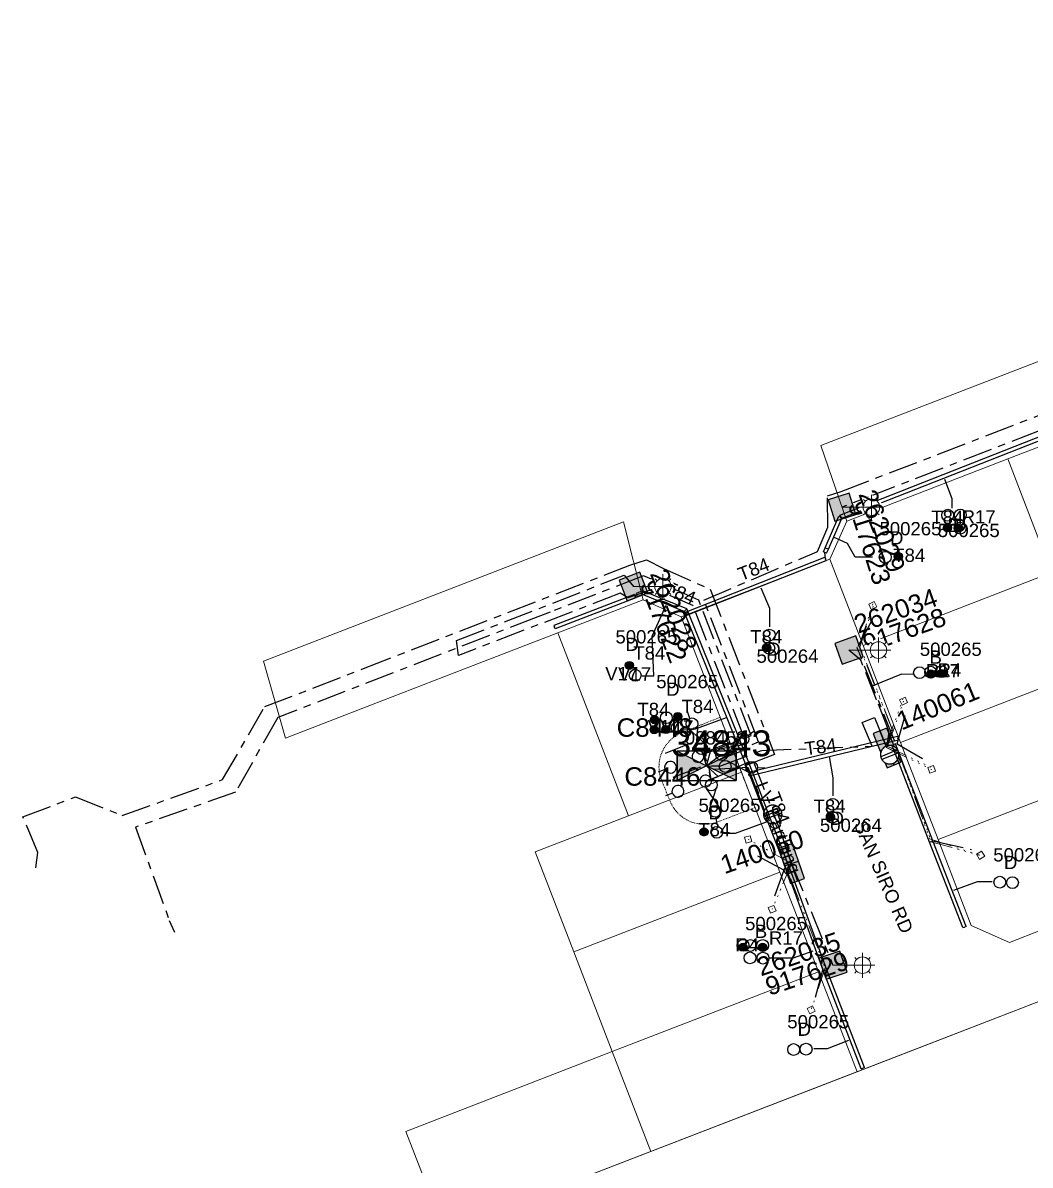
# Model space of a CAD drawing. Header units: metres. Extents: x 0 to 311631, y 0 to 6270612.
# Drawn here: x 310686.4 to 310822.9, y 6270261 to 6270415.7 of the extents above; entities that cross this region are included whole.
import ezdxf
from ezdxf.enums import TextEntityAlignment as Align

# ---------------------------------------------------------------- set-up
doc = ezdxf.new("R2010")
doc.units = ezdxf.units.M
for name, pattern in [('Cable Exist UG', [7, 4, -1, 1, -1]), ('DASHED', [19.05, 12.7, -6.35]), ('HIDDEN2', [0.1875, 0.125, -0.0625]), ('PHANTOMX2', [6.6, 3, -0.75, 0.2, -0.75, 0.2, -0.75, 0.2, -0.75])]:
    doc.linetypes.add(name, pattern=pattern)
doc.layers.get('0').update_dxf_attribs({"color": 6})
for name, color, linetype, lineweight in [('_User Miscellaneous1', 30, 'Continuous', 13), ('Cadastre Land Parcels_SP_EXT', 118, 'Continuous', 15), ('Cadastre Other Property_SP_EXT', 138, 'DASHED', 15), ('Cadastre Roads_SP_EXT', 218, 'Continuous', 15), ('Mains_HV_EXT', 13, 'Continuous', 25), ('Mains_LV_EXT', 163, 'Continuous', 25), ('Mains_LV_SL_EXT', 135, 'Continuous', 25), ('Services_SP_EXT', 42, 'PHANTOMX2', 20), ('Services_SP_MOD', 3, 'PHANTOMX2', 20)]:
    doc.layers.add(name, color=color, linetype=linetype, lineweight=lineweight)
for name, color, linetype in [('Duct_SP_EXT', 30, 'Continuous'), ('Equip_HV_EXT', 7, 'Continuous'), ('Equip_LV_EXT', 7, 'Continuous'), ('Sub_SP_EXT', 7, 'Continuous'), ('SupportsUG_SP_LV_EXT', 7, 'Continuous'), ('SupportsUG_SP_LV_SL_EXT', 7, 'Continuous'), ('Trench_SP_EXT', 7, 'Continuous')]:
    doc.layers.add(name, color=color, linetype=linetype)
doc.styles.add('COLUMN_LABEL', font='arial.ttf', dxfattribs={"height": 2})
doc.styles.add('iecARIAL', font='arial.ttf', dxfattribs={"height": 2})
doc.styles.add('POLE_LABEL', font='arial.ttf', dxfattribs={"height": 2})
doc.styles.add('SL_LABEL', font='arial.ttf', dxfattribs={"height": 2})
doc.styles.get("Standard").update_dxf_attribs({"font": 'arial.ttf'})
doc.styles.add('SWITCH_LABEL', font='arial.ttf', dxfattribs={"height": 2})
doc.linetypes.add('Cable E UG', pattern='A,5,-0.1,["E",Standard,S=1.5,R=0,X=0,Y=-0.75],-1.45', length=6.55)

# ---------------------------------------------------------------- blocks, each defined once
blk = doc.blocks.new('SUB_PADMOUNT_EXT')
at = {"ltscale": 10}
h = blk.add_hatch(color=256, dxfattribs=at)
h.dxf.hatch_style = 1
h.paths.add_polyline_path([(4, -2), (0, 0), (4, 2)])
h.paths.add_polyline_path([(-4, -2), (-4, 2), (0, 0)])
blk.add_line((4, 2), (-4, -2))
blk.add_lwpolyline([(-4, -2), (4, -2), (4, 2), (-4, 2)], close=True)
at = {"ltscale": 10, "flags": 128}
for points in [[(-4, -2), (-4, 2), (0, 0)], [(4, -2), (0, 0), (4, 2)]]:
    blk.add_lwpolyline(points, close=True, dxfattribs=at)
at = {"flags": 8}
blk.add_attdef('ASSET_NUM', text='', height=2.5, dxfattribs=at).set_placement((0, 5), align=Align.MIDDLE_CENTER)
for tag, flags, p in [('STREET_CODE', 9, (1.5, 0)), ('OPERATING_VOLTAGE', 9, (1.5, -0.4)), ('ORIENTATION', 9, (1.5, -0.6)), ('OWNED_BY', 9, (1.5, -0.8)), ('OPERATED_BY', 9, (1.5, -1)), ('CONSTRUCTED_VOLTAGE', 9, (1.5, -1.4)), ('SECONDARY_VOLTAGE', 9, (1.5, -1.6)), ('NO_PHASES', 9, (1.5, -0.2)), ('MAINTAINED_BY', 9, (1.5, -1.2)), ('STATE', 9, (1.5, -1.8)), ('SUBSTATION_TYPE', 9, (1.5, -2.2)), ('SUBURB', 9, (1.5, -2.8)), ('STREETNAME', 9, (1.5, -3)), ('PARENT', 9, (1.5, -2)), ('USAGE', 9, (1.5, -2.4)), ('LEGEND', 9, (1.5, -2.6)), ('Z', 1, (1.5, -3.6)), ('LOCATION', 9, (1.5, -3.2)), ('NOTES', 9, (1.5, -3.4))]:
    blk.add_attdef(tag, text='', height=0.2, dxfattribs=dict(flags=flags)).set_placement(p, align=Align.MIDDLE_LEFT)
blk = doc.blocks.new('COLUMN_EXT')
blk.add_hatch(color=256).paths.add_polyline_path([(1.5, -1.5), (1.5, 1.5), (-1.5, 1.5), (-1.5, -1.5)])
blk.add_lwpolyline([(1.5, 1.5), (-1.5, 1.5), (-1.5, -1.5), (1.5, -1.5)], close=True)
at = {"flags": 9}
for tag, p in [('STREETNAME', (-1.81, 1.6)), ('SUBURB', (-1.81, 1.8)), ('NOTES', (-1.81, 2)), ('COLUMN_TYPE', (-1.81, 0.4)), ('OWNED_BY', (-1.81, 0.6)), ('LOCATION', (-1.81, 1.4)), ('LEGEND', (-1.81, 1.2)), ('USAGE', (-1.81, 1)), ('STATE', (-1.81, 0.8))]:
    blk.add_attdef(tag, text='', height=0.2, rotation=180, dxfattribs=at).set_placement(p, align=Align.MIDDLE_LEFT)
at = {"flags": 1}
blk.add_attdef('Z', (-1.81, 2.35), '', height=0.2, rotation=180, dxfattribs=at)
at = {"flags": 9}
for tag, style, p in [('STRUCTURE_PLANT_NUMBER', 'POLE_LABEL', (-1.81, -0.03)), ('STREET_CODE', 'COLUMN_LABEL', (-1.81, 0.2))]:
    blk.add_attdef(tag, text='', height=0.2, rotation=180, dxfattribs=dict(at, style=style)).set_placement(p, align=Align.MIDDLE_LEFT)
at = {"style": 'COLUMN_LABEL', "width": 0.9, "flags": 8}
blk.add_attdef('ASSET_NUM', text='', height=2, rotation=270, dxfattribs=at).set_placement((2, -4), align=Align.MIDDLE_LEFT)
blk = doc.blocks.new('PILLAR_EXT')
blk.add_hatch(color=256).paths.add_polyline_path([(-2.5, 1), (-2.5, -1), (2.5, -1), (2.5, 1)])
for p, q in [((-2.5, 0), (2.5, 0)), ((0, 1), (0, -1))]:
    blk.add_line(p, q)
at = {"ltscale": 10}
blk.add_line((2.5, 0), (-2.5, 0), dxfattribs=at)
blk.add_lwpolyline([(-2.5, -1), (-1.25, -1), (1.25, -1), (2.5, -1), (2.5, 1), (-2.5, 1)], close=True)
at = {"width": 0.9, "flags": 8}
blk.add_attdef('ASSET_NUM', text='', height=2, rotation=90, dxfattribs=at).set_placement((-2, 4), align=Align.MIDDLE_LEFT)
for tag, p, flags in [('OWNED_BY', (0, -0.2), 9), ('STATE', (0, -0.4), 9), ('SUPPORT_TYPE', (0, -0.6), 9), ('USAGE', (0, -0.8), 9), ('LEGEND', (0, -1), 9), ('LOCATION', (0, -1.2), 9), ('NOTES', (0, -1.4), 9), ('PARENT', (0, -1.6), 9), ('STREETNAME', (0, -1.8), 9), ('SUBURB', (0, -2), 1)]:
    blk.add_attdef(tag, p, '', height=0.2, dxfattribs=dict(flags=flags))
blk = doc.blocks.new('DUCT_EXT')
blk.add_circle((0, 0.8), 0.8)
at = {"flags": 1}
blk.add_attdef('Z', (0, 0), '', height=0.2, dxfattribs=at)
at = {"flags": 9}
for tag, p in [('DUCT_CODE', (0, 0)), ('XSECT_TYPE', (0, -0.2)), ('STATE', (0, -0.6)), ('FB_REFERENCE', (0, -0.4)), ('NOTES', (0, -0.8))]:
    blk.add_attdef(tag, text='', height=0.2, dxfattribs=at).set_placement(p, align=Align.MIDDLE_LEFT)
blk = doc.blocks.new('CCP_EXT')
at = {"flags": 9}
for tag, p in [('LIFE_SUPPORT', (0, -1.6)), ('STATE', (0, -1.8)), ('NOTES', (0, -2))]:
    blk.add_attdef(tag, text='', height=0.2, dxfattribs=at).set_placement(p, align=Align.MIDDLE_LEFT)
blk.add_wipeout([(0, 0.57), (0.57, 0), (0, -0.57), (-0.57, 0)])
blk.add_lwpolyline([(-0.57, 0), (0, 0.57), (0.57, 0), (0, -0.57), (-0.57, 0)])
at = {"flags": 1}
blk.add_attdef('Z', (0, 0), '', height=0.2, dxfattribs=at)
at = {"flags": 9}
for tag, p in [('CCP_TYPE', (0, 0)), ('CONSTRUCTED_VOLTAGE', (0, -0.2)), ('OPERATING_VOLTAGE', (0, -0.6)), ('ORIENTATION', (0, -0.8)), ('OWNED_BY', (0, -1)), ('NO_PHASES', (0, -0.4)), ('USAGE', (0, -1.2)), ('LEGEND', (0, -1.4))]:
    blk.add_attdef(tag, text='', height=0.2, dxfattribs=at).set_placement(p, align=Align.MIDDLE_LEFT)
blk = doc.blocks.new('LV_UG_DFUSE_CLOSED_EXT')
for points in [[(1, 0), (0, 0)], [(5.04, 0.73), (2.16, -0.72)], [(5.05, -0.71), (2.16, 0.72)], [(6.2, 0.01), (7.2, 0.01)]]:
    blk.add_lwpolyline(points)
for centre in [(1.8, 0), (5.4, 0.01)]:
    blk.add_circle(centre, 0.8)
at = {"flags": 9}
for tag, p in [('ACTUAL_STATUS', (0, 0)), ('CONSTRUCTED_VOLTAGE', (0, -0.2)), ('OPERATING_VOLTAGE', (0, -0.6)), ('ORIENTATION', (0, -0.8)), ('STATE', (0, -1)), ('SWITCH_TYPE', (0, -1.2)), ('NO_PHASES', (0, -0.4)), ('USAGE', (0, -1.4)), ('NOTES', (0, -1.6))]:
    blk.add_attdef(tag, text='', height=0.2, dxfattribs=at).set_placement(p, align=Align.MIDDLE_LEFT)
at = {"flags": 1}
blk.add_attdef('Z', (0, 0), '', height=0.2, dxfattribs=at)
blk = doc.blocks.new('LV_UG_LINKS_CLOSED_EXT')
at = {"layer": 'Equip_LV_EXT'}
for tag, flags, p in [('CONSTRUCTED_VOLTAGE', 9, (3, -2.2)), ('OPERATING_VOLTAGE', 9, (3, -2.6)), ('ORIENTATION', 9, (3, -2.8)), ('STATE', 9, (3, -3)), ('NO_PHASES', 9, (3, -2.4)), ('SWITCH_TYPE', 9, (3, -3.2)), ('OWNED_BY', 9, (3, -3.8)), ('OPERATED_BY', 9, (3, -4)), ('TYPE', 9, (3, -4.6)), ('USAGE', 9, (3, -3.4)), ('NOTES', 9, (3, -3.6)), ('MAINTAINED_BY', 9, (3, -4.2)), ('NUMBER_OF_PHASES', 9, (3, -4.4)), ('Z', 1, (3, -4.8))]:
    blk.add_attdef(tag, text='', height=0.2, dxfattribs=dict(at, flags=flags)).set_placement(p, align=Align.MIDDLE_LEFT)
blk.add_wipeout([(4, 1.25), (3.97, 1.25), (3.94, 1.25), (3.91, 1.25), (3.88, 1.24), (3.85, 1.24), (3.82, 1.24), (3.79, 1.23), (3.76, 1.23), (3.73, 1.22), (3.7, 1.21), (3.67, 1.2), (3.64, 1.2), (3.61, 1.19), (3.58, 1.18), (3.55, 1.17), (3.52, 1.15), (3.49, 1.14), (3.47, 1.13), (3.44, 1.12), (3.41, 1.1), (3.38, 1.09), (3.36, 1.07), (3.33, 1.06), (3.31, 1.04), (3.28, 1.02), (3.26, 1), (3.23, 0.99), (3.21, 0.97), (3.18, 0.95), (3.16, 0.93), (3.14, 0.91), (3.12, 0.88), (3.09, 0.86), (3.07, 0.84), (3.05, 0.82), (3.03, 0.79), (3.01, 0.77), (3, 0.74), (2.98, 0.72), (2.96, 0.69), (2.94, 0.67), (2.93, 0.64), (2.91, 0.62), (2.9, 0.59), (2.88, 0.56), (2.87, 0.53), (2.86, 0.51), (2.85, 0.48), (2.83, 0.45), (2.82, 0.42), (2.81, 0.39), (2.8, 0.36), (2.8, 0.33), (2.79, 0.3), (2.78, 0.27), (2.77, 0.24), (2.77, 0.21), (2.76, 0.18), (2.76, 0.15), (2.76, 0.12), (2.75, 0.09), (2.75, 0.06), (2.75, 0.03), (2.75, 0), (2.75, -0.03), (2.75, -0.06), (2.75, -0.09), (2.76, -0.12), (2.76, -0.15), (2.76, -0.18), (2.77, -0.21), (2.77, -0.24), (2.78, -0.27), (2.79, -0.3), (2.8, -0.33), (2.8, -0.36), (2.81, -0.39), (2.82, -0.42), (2.83, -0.45), (2.85, -0.48), (2.86, -0.51), (2.87, -0.53), (2.88, -0.56), (2.9, -0.59), (2.91, -0.62), (2.93, -0.64), (2.94, -0.67), (2.96, -0.69), (2.98, -0.72), (3, -0.74), (3.01, -0.77), (3.03, -0.79), (3.05, -0.82), (3.07, -0.84), (3.09, -0.86), (3.12, -0.88), (3.14, -0.91), (3.16, -0.93), (3.18, -0.95), (3.21, -0.97), (3.23, -0.99), (3.26, -1), (3.28, -1.02), (3.31, -1.04), (3.33, -1.06), (3.36, -1.07), (3.38, -1.09), (3.41, -1.1), (3.44, -1.12), (3.47, -1.13), (3.49, -1.14), (3.52, -1.15), (3.55, -1.17), (3.58, -1.18), (3.61, -1.19), (3.64, -1.2), (3.67, -1.2), (3.7, -1.21), (3.73, -1.22), (3.76, -1.23), (3.79, -1.23), (3.82, -1.24), (3.85, -1.24), (3.88, -1.24), (3.91, -1.25), (3.94, -1.25), (3.97, -1.25), (4, -1.25), (4.03, -1.25), (4.06, -1.25), (4.09, -1.25), (4.12, -1.24), (4.15, -1.24), (4.18, -1.24), (4.21, -1.23), (4.24, -1.23), (4.27, -1.22), (4.3, -1.21), (4.33, -1.2), (4.36, -1.2), (4.39, -1.19), (4.42, -1.18), (4.45, -1.17), (4.48, -1.15), (4.51, -1.14), (4.53, -1.13), (4.56, -1.12), (4.59, -1.1), (4.62, -1.09), (4.64, -1.07), (4.67, -1.06), (4.69, -1.04), (4.72, -1.02), (4.74, -1), (4.77, -0.99), (4.79, -0.97), (4.82, -0.95), (4.84, -0.93), (4.86, -0.91), (4.88, -0.88), (4.91, -0.86), (4.93, -0.84), (4.95, -0.82), (4.97, -0.79), (4.99, -0.77), (5, -0.74), (5.02, -0.72), (5.04, -0.69), (5.06, -0.67), (5.07, -0.64), (5.09, -0.62), (5.1, -0.59), (5.12, -0.56), (5.13, -0.53), (5.14, -0.51), (5.15, -0.48), (5.17, -0.45), (5.18, -0.42), (5.19, -0.39), (5.2, -0.36), (5.2, -0.33), (5.21, -0.3), (5.22, -0.27), (5.23, -0.24), (5.23, -0.21), (5.24, -0.18), (5.24, -0.15), (5.24, -0.12), (5.25, -0.09), (5.25, -0.06), (5.25, -0.03), (5.25, 0), (5.25, 0.03), (5.25, 0.06), (5.25, 0.09), (5.24, 0.12), (5.24, 0.15), (5.24, 0.18), (5.23, 0.21), (5.23, 0.24), (5.22, 0.27), (5.21, 0.3), (5.2, 0.33), (5.2, 0.36), (5.19, 0.39), (5.18, 0.42), (5.17, 0.45), (5.15, 0.48), (5.14, 0.51), (5.13, 0.53), (5.12, 0.56), (5.1, 0.59), (5.09, 0.62), (5.07, 0.64), (5.06, 0.67), (5.04, 0.69), (5.02, 0.72), (5, 0.74), (4.99, 0.77), (4.97, 0.79), (4.95, 0.82), (4.93, 0.84), (4.91, 0.86), (4.88, 0.88), (4.86, 0.91), (4.84, 0.93), (4.82, 0.95), (4.79, 0.97), (4.77, 0.99), (4.74, 1), (4.72, 1.02), (4.69, 1.04), (4.67, 1.06), (4.64, 1.07), (4.62, 1.09), (4.59, 1.1), (4.56, 1.12), (4.53, 1.13), (4.51, 1.14), (4.48, 1.15), (4.45, 1.17), (4.42, 1.18), (4.39, 1.19), (4.36, 1.2), (4.33, 1.2), (4.3, 1.21), (4.27, 1.22), (4.24, 1.23), (4.21, 1.23), (4.18, 1.24), (4.15, 1.24), (4.12, 1.24), (4.09, 1.25), (4.06, 1.25), (4.03, 1.25)]).dxf.layer = 'Equip_LV_EXT'
for p, q in [((3.79, 1.23), (3.79, -1.23)), ((4.21, 1.23), (4.21, -1.23))]:
    blk.add_line(p, q, dxfattribs=at)
at = {"layer": 'Equip_LV_EXT', "flags": 128}
blk.add_lwpolyline([(4, 1.25), (3.97, 1.25), (3.94, 1.25), (3.91, 1.25), (3.88, 1.24), (3.85, 1.24), (3.82, 1.24), (3.79, 1.23), (3.76, 1.23), (3.73, 1.22), (3.7, 1.21), (3.67, 1.2), (3.64, 1.2), (3.61, 1.19), (3.58, 1.18), (3.55, 1.17), (3.52, 1.15), (3.49, 1.14), (3.47, 1.13), (3.44, 1.12), (3.41, 1.1), (3.38, 1.09), (3.36, 1.07), (3.33, 1.06), (3.31, 1.04), (3.28, 1.02), (3.26, 1), (3.23, 0.99), (3.21, 0.97), (3.18, 0.95), (3.16, 0.93), (3.14, 0.91), (3.12, 0.88), (3.09, 0.86), (3.07, 0.84), (3.05, 0.82), (3.03, 0.79), (3.01, 0.77), (3, 0.74), (2.98, 0.72), (2.96, 0.69), (2.94, 0.67), (2.93, 0.64), (2.91, 0.62), (2.9, 0.59), (2.88, 0.56), (2.87, 0.53), (2.86, 0.51), (2.85, 0.48), (2.83, 0.45), (2.82, 0.42), (2.81, 0.39), (2.8, 0.36), (2.8, 0.33), (2.79, 0.3), (2.78, 0.27), (2.77, 0.24), (2.77, 0.21), (2.76, 0.18), (2.76, 0.15), (2.76, 0.12), (2.75, 0.09), (2.75, 0.06), (2.75, 0.03), (2.75, 0), (2.75, -0.03), (2.75, -0.06), (2.75, -0.09), (2.76, -0.12), (2.76, -0.15), (2.76, -0.18), (2.77, -0.21), (2.77, -0.24), (2.78, -0.27), (2.79, -0.3), (2.8, -0.33), (2.8, -0.36), (2.81, -0.39), (2.82, -0.42), (2.83, -0.45), (2.85, -0.48), (2.86, -0.51), (2.87, -0.53), (2.88, -0.56), (2.9, -0.59), (2.91, -0.62), (2.93, -0.64), (2.94, -0.67), (2.96, -0.69), (2.98, -0.72), (3, -0.74), (3.01, -0.77), (3.03, -0.79), (3.05, -0.82), (3.07, -0.84), (3.09, -0.86), (3.12, -0.88), (3.14, -0.91), (3.16, -0.93), (3.18, -0.95), (3.21, -0.97), (3.23, -0.99), (3.26, -1), (3.28, -1.02), (3.31, -1.04), (3.33, -1.06), (3.36, -1.07), (3.38, -1.09), (3.41, -1.1), (3.44, -1.12), (3.47, -1.13), (3.49, -1.14), (3.52, -1.15), (3.55, -1.17), (3.58, -1.18), (3.61, -1.19), (3.64, -1.2), (3.67, -1.2), (3.7, -1.21), (3.73, -1.22), (3.76, -1.23), (3.79, -1.23), (3.82, -1.24), (3.85, -1.24), (3.88, -1.24), (3.91, -1.25), (3.94, -1.25), (3.97, -1.25), (4, -1.25), (4.03, -1.25), (4.06, -1.25), (4.09, -1.25), (4.12, -1.24), (4.15, -1.24), (4.18, -1.24), (4.21, -1.23), (4.24, -1.23), (4.27, -1.22), (4.3, -1.21), (4.33, -1.2), (4.36, -1.2), (4.39, -1.19), (4.42, -1.18), (4.45, -1.17), (4.48, -1.15), (4.51, -1.14), (4.53, -1.13), (4.56, -1.12), (4.59, -1.1), (4.62, -1.09), (4.64, -1.07), (4.67, -1.06), (4.69, -1.04), (4.72, -1.02), (4.74, -1), (4.77, -0.99), (4.79, -0.97), (4.82, -0.95), (4.84, -0.93), (4.86, -0.91), (4.88, -0.88), (4.91, -0.86), (4.93, -0.84), (4.95, -0.82), (4.97, -0.79), (4.99, -0.77), (5, -0.74), (5.02, -0.72), (5.04, -0.69), (5.06, -0.67), (5.07, -0.64), (5.09, -0.62), (5.1, -0.59), (5.12, -0.56), (5.13, -0.53), (5.14, -0.51), (5.15, -0.48), (5.17, -0.45), (5.18, -0.42), (5.19, -0.39), (5.2, -0.36), (5.2, -0.33), (5.21, -0.3), (5.22, -0.27), (5.23, -0.24), (5.23, -0.21), (5.24, -0.18), (5.24, -0.15), (5.24, -0.12), (5.25, -0.09), (5.25, -0.06), (5.25, -0.03), (5.25, 0), (5.25, 0.03), (5.25, 0.06), (5.25, 0.09), (5.24, 0.12), (5.24, 0.15), (5.24, 0.18), (5.23, 0.21), (5.23, 0.24), (5.22, 0.27), (5.21, 0.3), (5.2, 0.33), (5.2, 0.36), (5.19, 0.39), (5.18, 0.42), (5.17, 0.45), (5.15, 0.48), (5.14, 0.51), (5.13, 0.53), (5.12, 0.56), (5.1, 0.59), (5.09, 0.62), (5.07, 0.64), (5.06, 0.67), (5.04, 0.69), (5.02, 0.72), (5, 0.74), (4.99, 0.77), (4.97, 0.79), (4.95, 0.82), (4.93, 0.84), (4.91, 0.86), (4.88, 0.88), (4.86, 0.91), (4.84, 0.93), (4.82, 0.95), (4.79, 0.97), (4.77, 0.99), (4.74, 1), (4.72, 1.02), (4.69, 1.04), (4.67, 1.06), (4.64, 1.07), (4.62, 1.09), (4.59, 1.1), (4.56, 1.12), (4.53, 1.13), (4.51, 1.14), (4.48, 1.15), (4.45, 1.17), (4.42, 1.18), (4.39, 1.19), (4.36, 1.2), (4.33, 1.2), (4.3, 1.21), (4.27, 1.22), (4.24, 1.23), (4.21, 1.23), (4.18, 1.24), (4.15, 1.24), (4.12, 1.24), (4.09, 1.25), (4.06, 1.25), (4.03, 1.25)], close=True, dxfattribs=at)
at = {"layer": 'Equip_LV_EXT', "flags": 9}
blk.add_attdef('ACTUAL_STATUS', text='', height=0.2, dxfattribs=at).set_placement((3, -2), align=Align.MIDDLE_LEFT)
blk = doc.blocks.new('SWG_HOLEC_SU_EXT')
blk.add_line((1.8, -2), (5.8, -2))
for points in [[(1, 0), (0, 0)], [(6.6, 0), (7.6, 0)]]:
    blk.add_lwpolyline(points)
for points in [[(1.8, -0.8, 1), (1.8, 0.8, 1)], [(5.8, -0.8, 1), (5.8, 0.8, 1)]]:
    blk.add_lwpolyline(points, format="xyb", close=True)
at = {"style": 'SWITCH_LABEL', "flags": 8}
blk.add_attdef('ASSET_NUM', text='', height=2.5, rotation=179.9544, dxfattribs=at).set_placement((-2.4, 0), align=Align.MIDDLE_LEFT)
at = {"flags": 1}
blk.add_attdef('Z', (0, 0), '', height=0.2, dxfattribs=at)
at = {"flags": 9}
for tag, p in [('ACTUAL_STATUS', (0, -0.4)), ('CONSTRUCTED_VOLTAGE', (0, -0.6)), ('OPERATING_VOLTAGE', (0, -1)), ('ORIENTATION', (0, -1.2)), ('OWNED_BY', (0, -1.4)), ('NO_PHASES', (0, -0.8)), ('PARENT', (0, -1.6)), ('STATE', (0, -1.8)), ('SWITCH_TYPE', (0, -2)), ('STREETNAME', (0, -2.6)), ('SUBURB', (0, -2.8)), ('USAGE', (0, -2.2)), ('LOCATION', (0, -2.4)), ('NOTES', (0, -3))]:
    blk.add_attdef(tag, text='', height=0.2, dxfattribs=at).set_placement(p, align=Align.MIDDLE_LEFT)
at = {"style": 'SWITCH_LABEL', "flags": 9}
blk.add_attdef('STREET_CODE', text='', height=0.2, dxfattribs=at).set_placement((0, -0.2), align=Align.MIDDLE_LEFT)
blk = doc.blocks.new('CABLE_LARGE_EXT')
h = blk.add_hatch(color=256)
edge = h.paths.add_edge_path()
edge.add_arc((0, 0.55), 0.55, 0, 360)
blk.add_circle((0, 0.55), 0.55)
at = {"flags": 1}
blk.add_attdef('Z', (0, 0), '', height=0.2, dxfattribs=at)
at = {"flags": 9}
for tag, p in [('COND_CODE', (0, 0)), ('STATE', (0, -0.4)), ('XSECT_SIZE', (0, -0.6)), ('FB_REFERENCE', (0, -0.2)), ('NOTES', (0, -0.8))]:
    blk.add_attdef(tag, text='', height=0.2, dxfattribs=at).set_placement(p, align=Align.MIDDLE_LEFT)
blk = doc.blocks.new('SL_LANTERN_EXT')
at = {"flags": 9}
for tag, p in [('LRATECODE', (-7.4, 0)), ('LOUTREACHVOCAB', (-7.2, 0)), ('LOUTREACH', (-7, 0)), ('LANTNUMBER', (-6.6, 0)), ('LNEW', (-6.4, 0)), ('LMASTVOCAB', (-6.2, 0)), ('LMAST', (-6, 0)), ('LLAMPVOCAB', (-5.8, 0)), ('LLAMP', (-5.6, 0)), ('LEXIST', (-5.4, 0)), ('LCHARGE3PERCENT', (-5.2, 0)), ('LCHARGE3', (-5, 0)), ('LCHARGE2PERCENT', (-4.8, 0)), ('LCHARGE2', (-4.6, 0)), ('LCHARGE1PERCENT', (-4.4, 0)), ('LCHARGE1', (-4.2, 0)), ('LCATEGORY', (-4, 0)), ('LBRACKETVOCAB', (-3.8, 0)), ('LBRACKET', (-3.6, 0)), ('LKINGHEIGHT', (-3.4, 0)), ('CREPLACE', (-3.2, 0)), ('CREMOVE', (-3, 0)), ('CNUMBER', (-2.8, 0)), ('CNEW', (-2.6, 0)), ('CEXIST', (-2.4, 0)), ('USAGE', (-2.2, 0)), ('STATE', (-2, 0)), ('OWNED_BY', (-1.8, 0)), ('ORIENTATION', (-1.6, 0)), ('OPERATING_VOLTAGE', (-1.4, 0)), ('NO_PHASES', (-1.2, 0)), ('LANTERN_TYPE', (-1, 0)), ('LANTERN_PURPOSE', (-0.8, 0)), ('CONTROL_TYPE', (-0.6, 0)), ('CONSTRUCTED_VOLTAGE', (-0.4, 0))]:
    blk.add_attdef(tag, text='', height=0.001, rotation=270, dxfattribs=at).set_placement(p, align=Align.MIDDLE_LEFT)
at = {"style": 'SL_LABEL', "flags": 9}
blk.add_attdef('STREET_CODE', text='', height=0.001, rotation=270, dxfattribs=at).set_placement((0, 0), align=Align.MIDDLE_LEFT)
at = {"flags": 1}
blk.add_attdef('Z', (0, 0), '', height=0.001, rotation=270, dxfattribs=at)
at = {"width": 0.9}
blk.add_attdef('LNUMBER', text='', height=1, dxfattribs=at).set_placement((7, -1), align=Align.MIDDLE_LEFT)
at = {"flags": 9}
for tag, p in [('LREMOVE', (0, -7.6)), ('LREPLACE', (0, -7.8)), ('LTYPE', (0, -8)), ('LTYPEVOCAB', (0, -8.2)), ('LEGEND', (0, -8.4)), ('SUBURB', (0, -8.6)), ('STREETNAME', (0, -8.8)), ('LOCATION', (0, -9)), ('NOTES', (0, -9.2)), ('MAINTAINED_BY', (0, -9.86))]:
    blk.add_attdef(tag, text='', height=0.001, dxfattribs=at).set_placement(p, align=Align.MIDDLE_LEFT)
blk.add_attdef('OPERATED_BY', (0, -9.61), '', height=0.001, dxfattribs=at)
blk.add_wipeout([(5.69, 0), (5.06, -1.06), (4, -1.69), (2.94, -1.06), (2.31, 0), (2.94, 1.06), (4, 1.69), (5.06, 1.06)])
for p, q in [((4, 1.69), (4, 0)), ((0, 0), (4, 0)), ((2.94, 1.06), (3.2, 0.8)), ((5.06, 1.06), (4.8, 0.8)), ((2.94, -1.06), (3.2, -0.8)), ((4, 0), (5.69, 0)), ((4, 0), (4, -1.69)), ((5.06, -1.06), (4.8, -0.8))]:
    blk.add_line(p, q)
blk.add_circle((4, 0), 1.12)

msp = doc.modelspace()

# ---------------------------------------------------------------- linework, layer by layer
at = {"layer": 'Cadastre Land Parcels_SP_EXT', "linetype": 'Continuous'}
for points in [[(310842.562, 6270332.597), (310831.541, 6270361.118), (310819.892, 6270356.619), (310825.837, 6270341.234), (310830.914, 6270328.098), (310842.562, 6270332.597)], [(310825.837, 6270341.234), (310819.892, 6270356.619), (310798.077, 6270348.191), (310795.791, 6270343.022), (310800.295, 6270331.367), (310825.837, 6270341.234)], [(310764.382, 6270166.814), (311003.274, 6270259.121), (310970.766, 6270343.221), (310826.608, 6270287.558), (310827.714, 6270284.55), (310733.049, 6270247.97), (310764.382, 6270166.814)], [(310830.914, 6270328.098), (310825.837, 6270341.234), (310800.295, 6270331.367), (310805.371, 6270318.23), (310830.914, 6270328.098)], [(310783.797, 6270314.19), (310775.662, 6270335.247), (310770.495, 6270337.538), (310758.925, 6270333.069), (310768.501, 6270308.282), (310783.797, 6270314.19)], [(310835.989, 6270314.96), (310830.914, 6270328.098), (310805.371, 6270318.23), (310810.448, 6270305.092), (310835.989, 6270314.96)], [(310789.022, 6270300.671), (310783.797, 6270314.19), (310768.501, 6270308.282), (310755.879, 6270303.406), (310761.089, 6270289.882), (310789.022, 6270300.671)], [(310824.526, 6270292.85), (310841.933, 6270299.574), (310835.989, 6270314.96), (310810.448, 6270305.092), (310814.95, 6270293.437), (310820.118, 6270291.146), (310824.526, 6270292.85)], [(310794.245, 6270287.151), (310789.022, 6270300.671), (310761.089, 6270289.882), (310766.3, 6270276.357), (310794.245, 6270287.151)], [(310799.468, 6270273.635), (310794.245, 6270287.151), (310766.3, 6270276.357), (310771.512, 6270262.833), (310799.468, 6270273.635)], [(310771.512, 6270262.833), (310766.3, 6270276.357), (310738.331, 6270265.553), (310743.555, 6270252.03), (310771.512, 6270262.833)]]:
    msp.add_lwpolyline(points, close=True, dxfattribs=at)
at = {"layer": 'Cadastre Other Property_SP_EXT', "linetype": 'HIDDEN2'}
msp.add_lwpolyline([(310785.649, 6270309.4), (310780.918, 6270321.644), (310775.594, 6270319.488), (310775.594, 6270319.488, 0.3821836), (310772.87, 6270313.401), (310772.87, 6270313.401), (310774.148, 6270310.24), (310774.148, 6270310.24, 0.3978929), (310780.47, 6270307.416), (310780.47, 6270307.416), (310785.649, 6270309.4)], format="xyb", close=True, dxfattribs=at)
at = {"layer": 'Cadastre Roads_SP_EXT', "linetype": 'Continuous'}
for points in [[(310946.687, 6270405.598), (310942.799, 6270415.673), (310794.569, 6270358.417), (310798.077, 6270348.191), (310819.892, 6270356.619), (310831.541, 6270361.118), (310843.191, 6270365.618), (310854.84, 6270370.117), (310866.49, 6270374.615), (310880.203, 6270379.914), (310893.916, 6270385.211), (310907.628, 6270390.508), (310921.136, 6270395.725), (310942.951, 6270404.152), (310948.128, 6270401.866), (310946.687, 6270405.598)], [(310733.679, 6270323.316), (310746.302, 6270328.192), (310758.925, 6270333.069), (310770.495, 6270337.538), (310767.829, 6270348.087), (310719.042, 6270329.241), (310722.036, 6270318.818), (310733.679, 6270323.316)]]:
    msp.add_lwpolyline(points, close=True, dxfattribs=at)
at = {"layer": 'Duct_SP_EXT'}
for p, q in [((310797.142, 6270349.003), (310830.914, 6270362.29)), ((310797.317, 6270348.556), (310831.09, 6270361.843)), ((310795.149, 6270344.58), (310797.009, 6270348.875)), ((310795.589, 6270344.387), (310797.45, 6270348.684)), ((310797.009, 6270348.875), (310797.23, 6270348.779)), ((310797.142, 6270349.003), (310797.23, 6270348.779)), ((310797.45, 6270348.684), (310797.23, 6270348.779)), ((310797.317, 6270348.556), (310797.23, 6270348.779)), ((310794.911, 6270344.042), (310795.149, 6270344.58)), ((310795.149, 6270344.58), (310795.369, 6270344.484)), ((310795.589, 6270344.387), (310795.369, 6270344.484)), ((310775.991, 6270335.795), (310795.091, 6270343.325)), ((310776.167, 6270335.349), (310795.267, 6270342.879)), ((310794.911, 6270344.042), (310795.13, 6270343.945)), ((310795.091, 6270343.325), (310795.179, 6270343.102)), ((310795.35, 6270343.848), (310795.13, 6270343.945)), ((310795.267, 6270342.879), (310795.179, 6270343.102)), ((310795.35, 6270343.848), (310795.589, 6270344.387)), ((310769.334, 6270338.266), (310758.375, 6270334.055)), ((310769.334, 6270338.266), (310769.42, 6270338.042)), ((310770.422, 6270338.767), (310769.529, 6270338.406)), ((310769.529, 6270338.406), (310769.619, 6270338.183)), ((310770.421, 6270338.248), (310769.708, 6270337.961)), ((310770.422, 6270338.767), (310770.421, 6270338.508)), ((310770.421, 6270338.248), (310770.421, 6270338.508)), ((310776.044, 6270335.942), (310770.421, 6270338.248)), ((310776.418, 6270336.307), (310770.422, 6270338.767)), ((310769.506, 6270337.818), (310758.547, 6270333.607)), ((310769.506, 6270337.818), (310769.42, 6270338.042)), ((310769.708, 6270337.961), (310769.619, 6270338.183)), ((310775.991, 6270335.795), (310776.079, 6270335.572)), ((310776.044, 6270335.942), (310776.231, 6270336.125)), ((310776.142, 6270335.689), (310776.044, 6270335.942)), ((310776.167, 6270335.349), (310776.079, 6270335.572)), ((310776.142, 6270335.689), (310776.366, 6270335.775)), ((310776.189, 6270335.613), (310776.411, 6270335.703)), ((310783.961, 6270316.372), (310776.189, 6270335.613)), ((310776.418, 6270336.307), (310776.231, 6270336.125)), ((310776.59, 6270335.862), (310776.366, 6270335.775)), ((310776.634, 6270335.793), (310776.411, 6270335.703)), ((310776.59, 6270335.862), (310776.418, 6270336.307)), ((310784.406, 6270316.551), (310776.634, 6270335.793)), ((310758.375, 6270334.055), (310758.461, 6270333.831)), ((310758.547, 6270333.607), (310758.461, 6270333.831)), ((310783.959, 6270316.375), (310784.183, 6270316.462)), ((310783.961, 6270316.372), (310784.183, 6270316.462)), ((310784.406, 6270316.551), (310784.183, 6270316.462)), ((310784.407, 6270316.548), (310784.183, 6270316.462)), ((310784.76, 6270314.181), (310784.816, 6270313.948)), ((310784.872, 6270313.715), (310784.816, 6270313.948)), ((310809.312, 6270304.732), (310809.536, 6270304.818)), ((310809.312, 6270304.731), (310809.536, 6270304.818)), ((310813.789, 6270293.141), (310809.312, 6270304.732)), ((310809.76, 6270304.905), (310809.536, 6270304.818)), ((310809.76, 6270304.905), (310809.536, 6270304.818)), ((310814.237, 6270293.314), (310809.76, 6270304.905)), ((310789.865, 6270301.085), (310790.089, 6270301.172)), ((310790.313, 6270301.258), (310790.089, 6270301.172)), ((310789.956, 6270300.906), (310790.181, 6270300.988)), ((310794.929, 6270287.268), (310789.956, 6270300.906)), ((310790.407, 6270301.07), (310790.181, 6270300.988)), ((310795.38, 6270287.432), (310790.407, 6270301.07)), ((310813.789, 6270293.141), (310814.013, 6270293.228)), ((310814.237, 6270293.314), (310814.013, 6270293.228)), ((310794.929, 6270287.268), (310795.154, 6270287.35)), ((310794.93, 6270287.263), (310795.154, 6270287.35)), ((310800.051, 6270274.006), (310794.93, 6270287.263)), ((310795.378, 6270287.436), (310795.154, 6270287.35)), ((310795.38, 6270287.432), (310795.154, 6270287.35)), ((310800.499, 6270274.179), (310795.378, 6270287.436)), ((310800.051, 6270274.006), (310800.275, 6270274.092)), ((310800.499, 6270274.179), (310800.275, 6270274.092))]:
    msp.add_line(p, q, dxfattribs=at)
for points in [[(310812.365, 6270349.934), (310812.377, 6270351.216), (310811.359, 6270353.842)], [(310801.576, 6270343.331), (310799.208, 6270343.331), (310798.202, 6270345.165), (310796.285, 6270346.036)], [(310787.647, 6270333.887), (310787.647, 6270336.354), (310786.48, 6270339.093)], [(310770.34, 6270327.264), (310771.941, 6270327.264), (310771.725, 6270332.633), (310773.619, 6270336.819)], [(310807.19, 6270327.423), (310805.485, 6270327.463), (310801.63, 6270325.881)], [(310775.991, 6270320.063), (310777.592, 6270320.063), (310781.786, 6270321.582)], [(310796.24, 6270310.982), (310796.24, 6270313.449), (310795.732, 6270316.307)], [(310796.24, 6270310.982), (310796.24, 6270313.449), (310795.732, 6270316.307)], [(310781.409, 6270305.938), (310783.011, 6270305.938), (310787.204, 6270307.457)], [(310817.776, 6270299.326), (310815.728, 6270299.326), (310812.525, 6270298.17)], [(310787.635, 6270289.075), (310790.871, 6270289.075), (310793.513, 6270290)], [(310793.613, 6270276.79), (310795.492, 6270276.794), (310798.349, 6270277.883)]]:
    msp.add_lwpolyline(points, dxfattribs=at)
at = {"layer": 'Mains_LV_EXT', "linetype": 'Cable Exist UG'}
msp.add_lwpolyline([(310779.09, 6270315.05), (310778.56, 6270316.791), (310784.149, 6270319.002), (310784.149, 6270319.002), (310777.231, 6270336.748), (310772.044, 6270339.042), (310768.401, 6270337.806), (310767.396, 6270338.454), (310745.467, 6270329.977)], dxfattribs=at)
at = {"layer": 'Mains_LV_SL_EXT', "linetype": 'Cable Exist UG'}
for points in [[(310830.689, 6270362.924), (310797.423, 6270350.084)], [(310745.467, 6270329.977), (310745.198, 6270332.029), (310745.198, 6270332.029), (310767.911, 6270340.855), (310769.177, 6270339.326)], [(310790.607, 6270301.828), (310796.212, 6270288.052)]]:
    msp.add_lwpolyline(points, dxfattribs=at)
at = {"layer": 'Trench_SP_EXT', "linetype": 'Cable Exist UG'}
for points in [[(310795.179, 6270343.102), (310795.131, 6270343.945)], [(310804.899, 6270318.042), (310806.035, 6270322.02)], [(310783.943, 6270317.064), (310779.62, 6270315.411)], [(310789.538, 6270300.935), (310786.007, 6270302.843)], [(310789.538, 6270300.935), (310788.28, 6270297.404)]]:
    msp.add_lwpolyline(points, dxfattribs=at)

# ---------------------------------------------------------------- block references
at = {"layer": 'Duct_SP_EXT'}
for name, p, rotation in [('DUCT_EXT', (310810.963, 6270348.992), 270.0114475372247), ('DUCT_EXT', (310812.67, 6270349.025), 270.0114475372247), ('CABLE_LARGE_EXT', (310811.174, 6270347.288), 270.0114475372247), ('DUCT_EXT', (310812.653, 6270347.236), 270.0114475372247), ('CABLE_LARGE_EXT', (310812.654, 6270347.236), 270.0114475372247), ('DUCT_EXT', (310786.779, 6270332.751), 269.9676220000377), ('CABLE_LARGE_EXT', (310786.686, 6270331.063), 266.5464577415306), ('DUCT_EXT', (310786.719, 6270331.009), 269.9676220000377), ('DUCT_EXT', (310795.373, 6270309.845), 269.9676220000377), ('DUCT_EXT', (310795.312, 6270308.104), 269.9676220000377), ('CABLE_LARGE_EXT', (310795.312, 6270308.104), 270.9233742229314)]:
    msp.add_blockref(name, p, dxfattribs=dict(at, rotation=rotation))
for name, p in [('DUCT_EXT', (310803.292, 6270342.502)), ('CABLE_LARGE_EXT', (310805.068, 6270342.857)), ('CABLE_LARGE_EXT', (310768.617, 6270328.104)), ('DUCT_EXT', (310769.414, 6270326.514)), ('DUCT_EXT', (310807.944, 6270326.87)), ('DUCT_EXT', (310809.463, 6270326.936)), ('CABLE_LARGE_EXT', (310809.463, 6270326.936)), ('DUCT_EXT', (310810.916, 6270327.002)), ('CABLE_LARGE_EXT', (310810.916, 6270327.002)), ('CABLE_LARGE_EXT', (310772.019, 6270320.765)), ('DUCT_EXT', (310773.638, 6270320.777)), ('CABLE_LARGE_EXT', (310775.194, 6270321.181)), ('CABLE_LARGE_EXT', (310771.98, 6270319.394)), ('CABLE_LARGE_EXT', (310773.563, 6270319.434)), ('DUCT_EXT', (310775.106, 6270319.394)), ('CABLE_LARGE_EXT', (310778.742, 6270305.56)), ('DUCT_EXT', (310780.468, 6270305.261)), ('DUCT_EXT', (310818.82, 6270298.494)), ('DUCT_EXT', (310820.536, 6270298.434)), ('DUCT_EXT', (310784.024, 6270289.94)), ('CABLE_LARGE_EXT', (310784.024, 6270289.94)), ('DUCT_EXT', (310785.031, 6270289.928)), ('DUCT_EXT', (310786.694, 6270289.928)), ('CABLE_LARGE_EXT', (310786.694, 6270289.928)), ('DUCT_EXT', (310784.962, 6270288.249)), ('DUCT_EXT', (310786.719, 6270288.212)), ('DUCT_EXT', (310790.879, 6270275.832)), ('DUCT_EXT', (310792.571, 6270275.885))]:
    msp.add_blockref(name, p, dxfattribs=at)
at = {"layer": 'Equip_HV_EXT'}
ref = msp.add_blockref('SWG_HOLEC_SU_EXT', (310779.594, 6270316.988), dxfattribs=dict(at, rotation=201.433084679082))
ref.add_attrib('ASSET_NUM', 'C8448', dxfattribs={"layer": '0', "height": 2.5, "style": 'SWITCH_LABEL'}).set_placement((310777.195, 6270318.238), align=Align.BOTTOM_RIGHT)
ref = msp.add_blockref('SWG_HOLEC_SU_EXT', (310780.641, 6270313.615), dxfattribs=dict(at, rotation=200.1528878856587))
ref.add_attrib('ASSET_NUM', 'C8446', dxfattribs={"layer": '0', "height": 2.5, "style": 'SWITCH_LABEL'}).set_placement((310778.242, 6270314.865), align=Align.TOP_RIGHT)
at = {"layer": 'Equip_LV_EXT'}
for p, rotation in [((310779.053, 6270315.694), 110.8741364172726), ((310779.669, 6270315.521), 36.00000006831309), ((310779.801, 6270315.036), 357.9608749584156), ((310779.469, 6270314.237), 278.1116585963997)]:
    msp.add_blockref('LV_UG_DFUSE_CLOSED_EXT', p, dxfattribs=dict(at, rotation=rotation))
at = {"layer": 'Sub_SP_EXT'}
ref = msp.add_blockref('SUB_PADMOUNT_EXT', (310779.09, 6270315.05), dxfattribs=at)
ref.add_attrib('ASSET_NUM', '34843', dxfattribs={"layer": '0', "height": 3.5}).set_placement((310781.09, 6270315.3), align=Align.BOTTOM_CENTER)
at = {"layer": 'SupportsUG_SP_LV_EXT'}
ref = msp.add_blockref('PILLAR_EXT', (310803.523, 6270317.48), dxfattribs=dict(at, rotation=292.3801349630721))
ref.add_attrib('ASSET_NUM', '140061', dxfattribs={"layer": '0', "height": 2.5, "rotation": 22.38014, "style": 'iecARIAL'}).set_placement((310805.023, 6270320.98), align=Align.MIDDLE_LEFT)
ref = msp.add_blockref('PILLAR_EXT', (310790.606, 6270301.828), dxfattribs=dict(at, rotation=108.9246442889587))
ref.add_attrib('ASSET_NUM', '140060', dxfattribs={"layer": '0', "height": 2.5, "rotation": 18.92464, "style": 'iecARIAL'}).set_placement((310792.106, 6270305.328), align=Align.MIDDLE_RIGHT)
at = {"layer": 'SupportsUG_SP_LV_SL_EXT'}
ref = msp.add_blockref('COLUMN_EXT', (310797.423, 6270350.083), dxfattribs=dict(at, rotation=17.56027231100174))
ref.add_attrib('ASSET_NUM', '917623', dxfattribs={"layer": '0', "height": 2.5, "rotation": 287.56027, "style": 'COLUMN_LABEL'}).set_placement((310799.423, 6270350.833), align=Align.MIDDLE_LEFT)
ref = msp.add_blockref('COLUMN_EXT', (310769.177, 6270339.326), dxfattribs=dict(at, rotation=201.0375109416166))
ref.add_attrib('ASSET_NUM', '917622', dxfattribs={"layer": '0', "height": 2.5, "rotation": 291.03751, "style": 'COLUMN_LABEL'}).set_placement((310771.177, 6270340.076), align=Align.MIDDLE_LEFT)
ref = msp.add_blockref('COLUMN_EXT', (310798.374, 6270330.728), dxfattribs=dict(at, rotation=289.486129664852))
ref.add_attrib('ASSET_NUM', '917628', dxfattribs={"layer": '0', "height": 2.5, "rotation": 19.48613, "style": 'COLUMN_LABEL'}).set_placement((310800.374, 6270331.478), align=Align.MIDDLE_LEFT)
ref = msp.add_blockref('COLUMN_EXT', (310796.212, 6270288.052), dxfattribs=dict(at, rotation=108.6989829305417))
ref.add_attrib('ASSET_NUM', '917629', dxfattribs={"layer": '0', "height": 2.5, "rotation": 18.69898, "style": 'COLUMN_LABEL'}).set_placement((310798.212, 6270288.802), align=Align.MIDDLE_RIGHT)

# ---------------------------------------------------------------- texts
at = {"layer": 'Cadastre Other Property_SP_EXT'}
msp.add_text('088453', height=1.8, dxfattribs=at).set_placement((310776.132, 6270317.941))
at = {"layer": 'Cadastre Roads_SP_EXT'}
msp.add_text('SAN SIRO RD', height=1.8, rotation=293.52091, dxfattribs=at).set_placement((310798.989, 6270307.15))
at = {"layer": 'Duct_SP_EXT'}
for s, p in [('T84', (310809.535, 6270347.822)), ('R17', (310813.646, 6270347.874)), ('500265', (310802.514, 6270346.27)), ('500265', (310810.413, 6270346.033)), ('B', (310811.737, 6270346.721)), ('D', (310812.463, 6270346.721)), ('D', (310803.942, 6270345.028)), ('T84', (310804.377, 6270342.668)), ('500265', (310766.735, 6270331.627)), ('D', (310768.089, 6270330.604)), ('T84', (310785.003, 6270331.641)), ('T84', (310769.157, 6270329.437)), ('500264', (310785.852, 6270329.011)), ('D', (310787.288, 6270329.968)), ('500265', (310807.977, 6270329.941)), ('B', (310809.298, 6270328.884)), ('V17', (310765.355, 6270326.635)), ('V17', (310767.1, 6270326.595)), ('R17', (310808.802, 6270327.035)), ('R4', (310810.387, 6270327.134)), ('500265', (310772.265, 6270325.563)), ('D', (310773.618, 6270324.539)), ('T84', (310769.708, 6270321.788)), ('T84', (310775.681, 6270322.195)), ('V17', (310771.088, 6270319.475)), ('V17', (310772.833, 6270319.434)), ('500265', (310777.995, 6270308.811)), ('T84', (310793.581, 6270308.691)), ('D', (310779.349, 6270307.788)), ('D', (310795.881, 6270307.063)), ('T84', (310777.958, 6270305.523)), ('500264', (310794.445, 6270306.106)), ('500265', (310817.932, 6270302.104)), ('D', (310819.382, 6270301.068)), ('500265', (310784.303, 6270292.798)), ('B', (310785.623, 6270291.742)), ('R17', (310787.538, 6270290.835)), ('R4', (310782.978, 6270289.915)), ('500265', (310790.023, 6270279.502)), ('D', (310791.416, 6270278.488))]:
    msp.add_text(s, height=1.8, dxfattribs=at).set_placement(p)
at = {"layer": 'Mains_LV_EXT'}
for rotation, p in [(21.16126, (310783.758, 6270340.066)), (336.13034, (310773.159, 6270338.548)), (7.96771, (310792.514, 6270316.454))]:
    msp.add_text('T84', height=1.8, rotation=rotation, dxfattribs=at).set_placement(p)

# ---------------------------------------------------------------- next in the draw order: block references
at = {"layer": 'Services_SP_EXT'}
for p, rotation in [((310801.608, 6270336.768), 249.4439548116438), ((310805.78, 6270323.817), 250.3801352441576), ((310809.588, 6270314.57), 154.3801352025423), ((310784.728, 6270305.098), 330.9246445997611), ((310816.22, 6270302.941), 165.9637567585567), ((310787.971, 6270295.638), 66.92464443575629), ((310793.263, 6270282.011), 72.18111095393897)]:
    msp.add_blockref('CCP_EXT', p, dxfattribs=dict(at, rotation=rotation))

# ---------------------------------------------------------------- next in the draw order: linework, layer by layer
at = {"layer": 'Cadastre Roads_SP_EXT', "linetype": 'Continuous'}
msp.add_lwpolyline([(310814.95, 6270293.437), (310810.448, 6270305.092), (310805.371, 6270318.23), (310800.295, 6270331.367), (310795.791, 6270343.022), (310775.662, 6270335.247), (310783.797, 6270314.19), (310789.022, 6270300.671), (310794.245, 6270287.151), (310799.468, 6270273.635), (310827.714, 6270284.55), (310826.608, 6270287.558), (310824.526, 6270292.85), (310820.118, 6270291.146), (310814.95, 6270293.437)], close=True, dxfattribs=at)
at = {"layer": 'Mains_HV_EXT', "linetype": 'Cable Exist UG'}
msp.add_lwpolyline([(310779.09, 6270315.05), (310779.594, 6270316.988), (310785.139, 6270319.167), (310785.139, 6270319.167), (310778.014, 6270337.495), (310770.543, 6270340.8), (310757.874, 6270335.864), (310756.2, 6270335.217), (310756.2, 6270335.217), (310720.97, 6270321.603), (310715.274, 6270311.482), (310701.683, 6270306.737), (310701.683, 6270306.737), (310706.288, 6270294.125), (310706.986, 6270292.551)], dxfattribs=at)
at = {"layer": 'Services_SP_EXT'}
for points in [[(310790.607, 6270301.828), (310784.728, 6270305.098)], [(310790.607, 6270301.828), (310787.971, 6270295.638)], [(310790.607, 6270301.828), (310789.988, 6270300.258), (310790.551, 6270299.605), (310790.551, 6270299.605), (310795.156, 6270287.684), (310793.263, 6270282.011)]]:
    msp.add_lwpolyline(points, dxfattribs=at)
at = {"layer": 'Trench_SP_EXT', "linetype": 'Cable Exist UG'}
for points in [[(310799.645, 6270331.276), (310801.837, 6270335.375)], [(310804.6, 6270318.349), (310799.738, 6270330.449), (310799.493, 6270331.071)], [(310804.899, 6270318.042), (310808.836, 6270315.77)], [(310809.94, 6270304.861), (310814.989, 6270303.716)], [(310794.848, 6270287.559), (310793.671, 6270283.176)]]:
    msp.add_lwpolyline(points, dxfattribs=at)

# ---------------------------------------------------------------- next in the draw order: block references
at = {"layer": '_User Miscellaneous1'}
ref = msp.add_blockref('SL_LANTERN_EXT', (310796.212, 6270288.052), dxfattribs=at)
ref.add_attrib('ASSET_NUM', '262035', dxfattribs={"layer": '0', "height": 2.5, "rotation": 18.69898, "style": 'iecARIAL'}).set_placement((310797.712, 6270289.552), align=Align.BOTTOM_RIGHT)
at = {"layer": 'Equip_LV_EXT'}
for p, rotation in [((310802.381, 6270320.254), 292.3801349630721), ((310789.465, 6270304.729), 110.6744246236992)]:
    msp.add_blockref('LV_UG_LINKS_CLOSED_EXT', p, dxfattribs=dict(at, rotation=rotation))

# ---------------------------------------------------------------- next in the draw order: linework, layer by layer
at = {"layer": 'Duct_SP_EXT'}
for p, q in [((310784.76, 6270314.181), (310804.956, 6270319.05)), ((310784.872, 6270313.715), (310805.068, 6270318.584)), ((310804.956, 6270319.05), (310805.012, 6270318.817)), ((310805.068, 6270318.584), (310805.012, 6270318.817)), ((310804.232, 6270317.851), (310804.455, 6270317.938)), ((310809.312, 6270304.731), (310804.232, 6270317.851)), ((310804.679, 6270318.024), (310804.455, 6270317.938)), ((310809.76, 6270304.905), (310804.679, 6270318.024)), ((310789.865, 6270301.085), (310783.959, 6270316.375)), ((310790.313, 6270301.258), (310784.407, 6270316.548))]:
    msp.add_line(p, q, dxfattribs=at)
at = {"layer": 'Mains_HV_EXT', "linetype": 'Cable Exist UG'}
msp.add_lwpolyline([(310688.208, 6270301.229), (310688.475, 6270303.317), (310686.438, 6270308.137), (310693.571, 6270310.851), (310699.915, 6270308.321), (310713.51, 6270313.191), (310713.51, 6270313.191), (310719.211, 6270323.068), (310732.583, 6270328.233), (310732.583, 6270328.233), (310768.668, 6270342.219), (310770.929, 6270342.959), (310773.259, 6270341.785), (310773.259, 6270341.785), (310779.581, 6270338.988), (310788.28, 6270316.585), (310780.641, 6270313.615), (310779.09, 6270315.05)], dxfattribs=at)
at = {"layer": 'Mains_HV_EXT', "linetype": 'Cable E UG'}
msp.add_lwpolyline([(310779.984, 6270314.593), (310784.659, 6270314.86), (310784.659, 6270314.86), (310786.89, 6270309.083)], dxfattribs=at)
at = {"layer": 'Mains_LV_EXT', "linetype": 'Cable Exist UG'}
for points in [[(310779.09, 6270315.05), (310780.572, 6270316.211), (310786.141, 6270318.292), (310786.141, 6270318.292), (310778.73, 6270337.506), (310794.008, 6270344.034), (310794.108, 6270344.059), (310794.108, 6270344.059), (310795.53, 6270347.366), (310795.478, 6270351.625), (310797.326, 6270352.198), (310797.326, 6270352.198), (310830.326, 6270364.911), (310833.4, 6270363.947), (310842.533, 6270367.557)], [(310779.09, 6270315.05), (310780.889, 6270315.016), (310786.572, 6270317.142), (310801.513, 6270317.714), (310800.148, 6270320.924), (310801.819, 6270321.621), (310803.523, 6270317.48)], [(310779.332, 6270314.998), (310779.648, 6270313.247), (310785.437, 6270315.58), (310785.437, 6270315.58), (310788.86, 6270306.757), (310790.607, 6270301.828)]]:
    msp.add_lwpolyline(points, dxfattribs=at)
at = {"layer": 'Mains_LV_SL_EXT', "linetype": 'Cable Exist UG'}
msp.add_lwpolyline([(310803.523, 6270317.48), (310803.828, 6270319.662), (310803.828, 6270319.662), (310802.128, 6270323.994), (310802.128, 6270323.994), (310799.981, 6270329.36), (310798.374, 6270330.728)], dxfattribs=at)
at = {"layer": 'Services_SP_EXT'}
for points in [[(310803.523, 6270317.48), (310804.045, 6270319.208), (310804.323, 6270319.728), (310804.323, 6270319.728), (310799.842, 6270331.109), (310801.703, 6270336.815)], [(310803.523, 6270317.48), (310805.78, 6270323.817)], [(310803.523, 6270317.48), (310809.588, 6270314.57)], [(310803.523, 6270317.48), (310805.092, 6270316.83), (310809.483, 6270304.773), (310816.124, 6270302.941)]]:
    msp.add_lwpolyline(points, dxfattribs=at)
at = {"layer": 'Services_SP_MOD'}
for points in [[(310803.426, 6270317.765), (310803.949, 6270319.492), (310804.227, 6270320.012), (310804.227, 6270320.012), (310799.805, 6270331.431), (310801.666, 6270337.138)], [(310803.426, 6270317.765), (310805.684, 6270324.101)], [(310803.426, 6270317.765), (310809.491, 6270314.855)], [(310803.426, 6270317.765), (310804.995, 6270317.114), (310809.418, 6270305.129), (310816.124, 6270302.941)]]:
    msp.add_lwpolyline(points, dxfattribs=at)

# ---------------------------------------------------------------- next in the draw order: texts
at = {"layer": 'Mains_HV_EXT'}
msp.add_text('LV Earthing', height=1.8, rotation=291.11728, dxfattribs=at).set_placement((310785.576, 6270312.486))
at = {"layer": 'Mains_LV_EXT'}
msp.add_text('T84', height=1.8, rotation=291.11996, dxfattribs=at).set_placement((310787.208, 6270311.035))

# ---------------------------------------------------------------- next in the draw order: block references
at = {"layer": '_User Miscellaneous1'}
ref = msp.add_blockref('SL_LANTERN_EXT', (310797.422, 6270350.084), dxfattribs=at)
ref.add_attrib('ASSET_NUM', '262029', dxfattribs={"layer": '0', "height": 2.5, "rotation": 290.91514, "style": 'iecARIAL'}).set_placement((310798.922, 6270351.584), align=Align.BOTTOM_LEFT)
ref = msp.add_blockref('SL_LANTERN_EXT', (310769.177, 6270339.326), dxfattribs=at)
ref.add_attrib('ASSET_NUM', '262028', dxfattribs={"layer": '0', "height": 2.5, "rotation": 291.03751, "style": 'iecARIAL'}).set_placement((310770.677, 6270340.826), align=Align.BOTTOM_LEFT)
ref = msp.add_blockref('SL_LANTERN_EXT', (310798.374, 6270330.728), dxfattribs=at)
ref.add_attrib('ASSET_NUM', '262034', dxfattribs={"layer": '0', "height": 2.5, "rotation": 19.48613, "style": 'iecARIAL'}).set_placement((310799.874, 6270332.228), align=Align.BOTTOM_LEFT)

doc.saveas('drawing.dxf')
